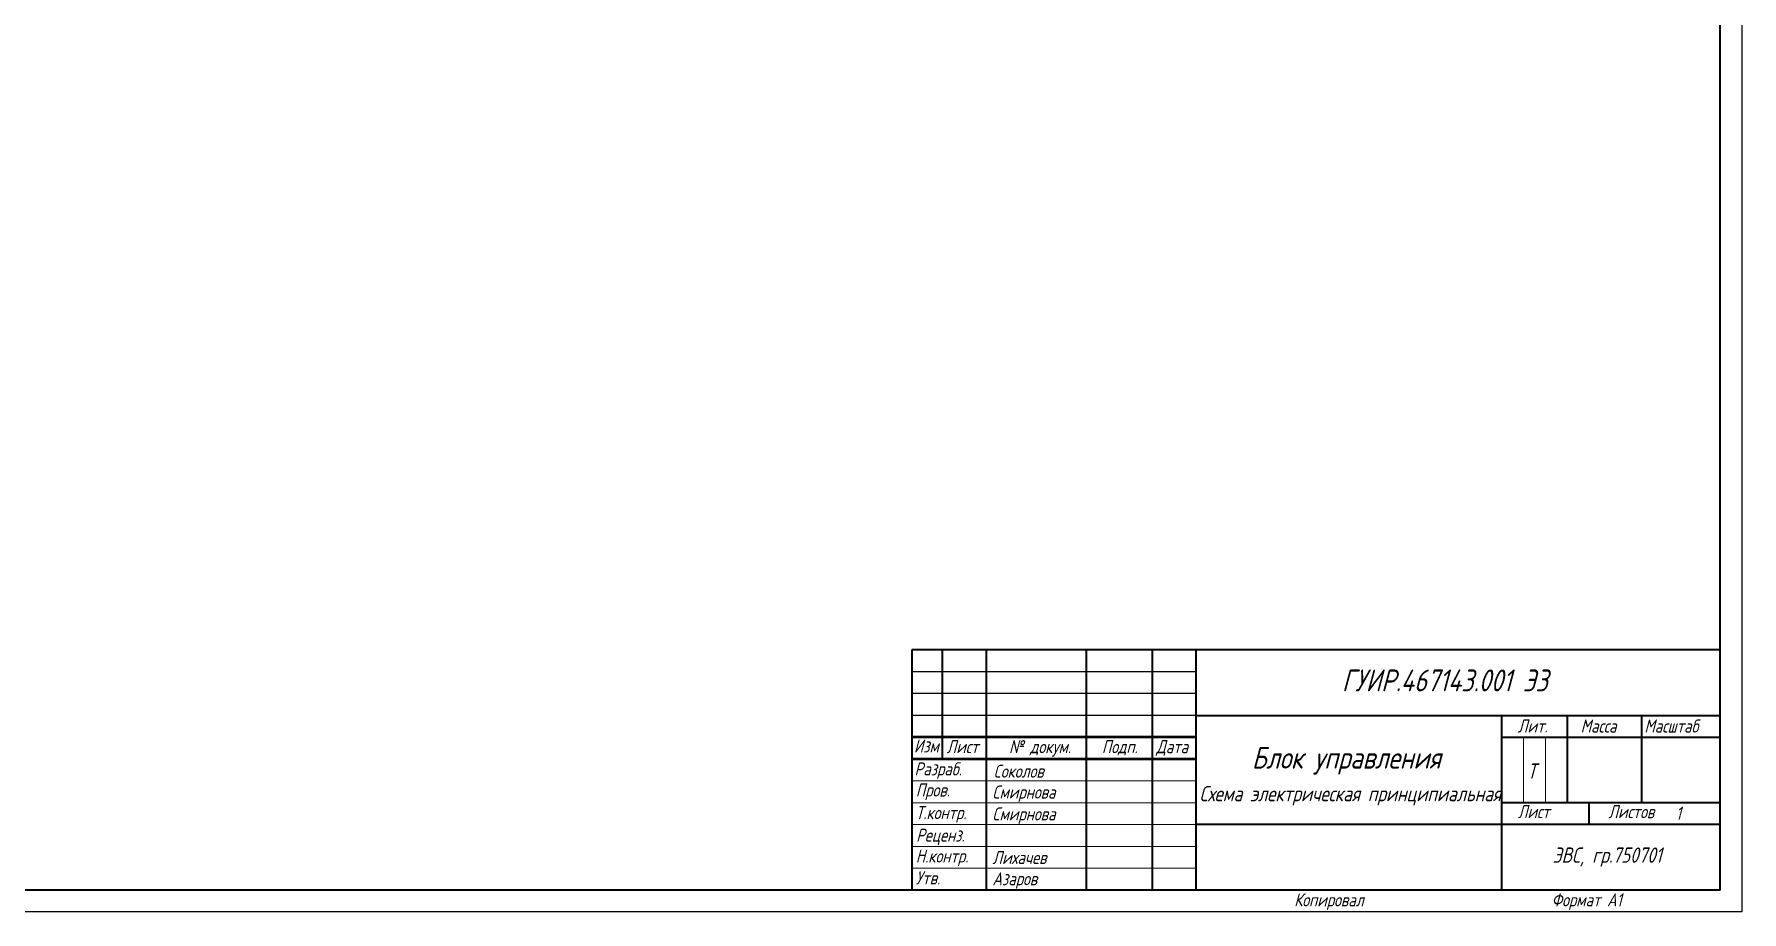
# Paper-space layout 'Layout1' of a CAD drawing. Extents: x -1 to 840, y -1 to 593.
# Drawn here: x 449.3 to 840.2, y -0.8 to 200.2 of the extents above; entities that cross this region are included whole.
import ezdxf

# ---------------------------------------------------------------- set-up
doc = ezdxf.new("R2010")
doc.units = 0
doc.header["$MEASUREMENT"] = 0
doc.layers.get('0').update_dxf_attribs({"linetype": 'CONTINUOUS'})
doc.layers.get('DEFPOINTS').update_dxf_attribs({"linetype": 'CONTINUOUS'})
doc.layers.add('KONTUR', color=7, linetype='CONTINUOUS')
for name, color, linetype, lineweight in [('Основная', 7, 'CONTINUOUS', 40), ('текст', 7, 'CONTINUOUS', 30), ('тонкая', 7, 'CONTINUOUS', 20)]:
    doc.layers.add(name, color=color, linetype=linetype, lineweight=lineweight)
doc.styles.add('GOST type A0', font='', dxfattribs={"oblique": 15, "height": 3.5})
doc.styles.get('GOST type A0').set_extended_font_data('GOST type A')

psp = doc.layouts.get("Layout1")

# ---------------------------------------------------------------- linework, layer by layer
for p, q in [((715.21, 54.21), (650.21, 54.21)), ((715.21, 49.21), (650.21, 49.21)), ((715.21, 44.21), (650.21, 44.21)), ((785.21, 4.21), (785.21, 4.21))]:
    psp.add_line(p, q)
at = {"lineweight": 50}
for p, q in [((715.21, 39.21), (650.21, 39.21)), ((715.21, 34.21), (650.21, 34.21))]:
    psp.add_line(p, q, dxfattribs=at)
at = {"layer": 'DEFPOINTS'}
psp.add_line((785.21, 4.21), (785.21, 19.21), dxfattribs=at)
at = {"layer": 'KONTUR'}
for p, q in [((840.21, 593.21), (840.21, -0.79)), ((840.21, -0.79), (-0.79, -0.79))]:
    psp.add_line(p, q, dxfattribs=at)
at = {"layer": 'Основная'}
for p, q in [((835.21, 4.21), (835.21, 588.21)), ((650.21, 59.21), (650.21, 4.21)), ((835.21, 59.21), (650.21, 59.21)), ((657.21, 34.21), (657.21, 59.21)), ((667.21, 59.21), (667.21, 4.21)), ((690.21, 4.21), (690.21, 59.21)), ((705.21, 59.21), (705.21, 4.21)), ((715.21, 59.21), (715.21, 4.21)), ((715.21, 44.21), (835.21, 44.21)), ((785.21, 44.21), (785.21, 4.21)), ((800.21, 44.21), (800.21, 24.21)), ((817.21, 44.21), (817.21, 24.21)), ((785.21, 39.21), (835.21, 39.21)), ((835.21, 24.21), (785.21, 24.21)), ((805.21, 24.21), (805.21, 19.21)), ((835.21, 19.21), (715.21, 19.21)), ((835.21, 4.21), (7.21, 4.21))]:
    psp.add_line(p, q, dxfattribs=at)
at = {"layer": 'тонкая'}
for p, q in [((790.2, 39), (790.2, 24.21)), ((795.27, 39), (795.27, 24.21)), ((650.21, 29.21), (715.21, 29.21)), ((715.21, 24.21), (650.21, 24.21)), ((715.21, 19.21), (650.21, 19.21))]:
    psp.add_line(p, q, dxfattribs=at)
for points in [[(650.21, 14.21), (715.21, 14.21)], [(650.21, 9.21), (715.21, 9.21)]]:
    psp.add_lwpolyline(points, dxfattribs=at)

# ---------------------------------------------------------------- texts
at = {"insert": (825.09, 23.3), "char_height": 3, "attachment_point": 1, "style": 'GOST type A0'}
psp.add_mtext_dynamic_manual_height_columns('1', width=4.4986, gutter_width=17.5, heights=[0], dxfattribs=at)
at = {"layer": 'текст', "style": 'GOST type A0', "oblique": 15}
for s, p in [('Лит.', (788.93, 40.27)), ('Масса', (803.3, 40.27)), ('Масштаб', (817.89, 40.27)), ('Изм', (650.71, 35.7)), ('Лист', (658.18, 35.55)), ('№ докум. ', (672.47, 35.55)), ('Подп.', (693.72, 35.55)), ('Дата', (706.17, 35.55)), ('Разраб.', (650.83, 30.45)), ('Пров.', (651.13, 25.62)), ('Лист', (788.93, 20.66)), ('Листов', (809.65, 20.66)), ('Т.контр.', (651.13, 20.43)), ('Реценз.', (651.22, 15.28)), ('Н.контр.', (651.13, 10.5)), ('Утв.', (651.13, 5.48)), ('Копировал', (737.74, 0.46)), ('Формат А1', (796.67, 0.46))]:
    psp.add_text(s, height=3, dxfattribs=at).set_placement(p)
at = {"layer": 'тонкая', "color": 7, "style": 'GOST type A0', "oblique": 15}
psp.add_text('Т', height=3.5, dxfattribs=at).set_placement((791.11, 29.68))
at = {"layer": 'тонкая', "attachment_point": 1, "style": 'GOST type A0'}
for s, width, gutter_width, heights, insert, char_height in [('ГУИР.467143.001 Э3', 62.1107, 47.88, [8.82], (748.66, 54.72), 5), ('Соколов', 7.5622, 12.5, [0], (668.96, 32.94), 3), ('Смирнова', 7.5622, 12.5, [0], (668.67, 28.15), 3), ('Смирнова', 7.5622, 12.5, [0], (668.67, 23.15), 3), ('Лихачев', 7.5622, 12.5, [0], (668.67, 13.15), 3), ('Азаров', 7.5622, 12.5, [0], (668.67, 8.3), 3)]:
    psp.add_mtext_dynamic_manual_height_columns(s, width=width, gutter_width=gutter_width, heights=heights, dxfattribs=dict(at, insert=insert, char_height=char_height))
at = {"layer": 'тонкая', "color": 7, "attachment_point": 1, "style": 'GOST type A0'}
for s, width, heights, insert, char_height in [('\\pxi1.07256;Блок управления', 74.2047, [2.36], (722.68, 37.01), 5), ('{\\C256;Схема электрическая принципиальная}', 78.0819, [10.33], (716.06, 28.03), 3.5), ('ЭВС, гр.750701', 28.5892, [2.56], (796.92, 13.96), 3.5)]:
    psp.add_mtext_dynamic_manual_height_columns(s, width=width, gutter_width=12.5, heights=heights, dxfattribs=dict(at, insert=insert, char_height=char_height))

doc.saveas('drawing.dxf')
